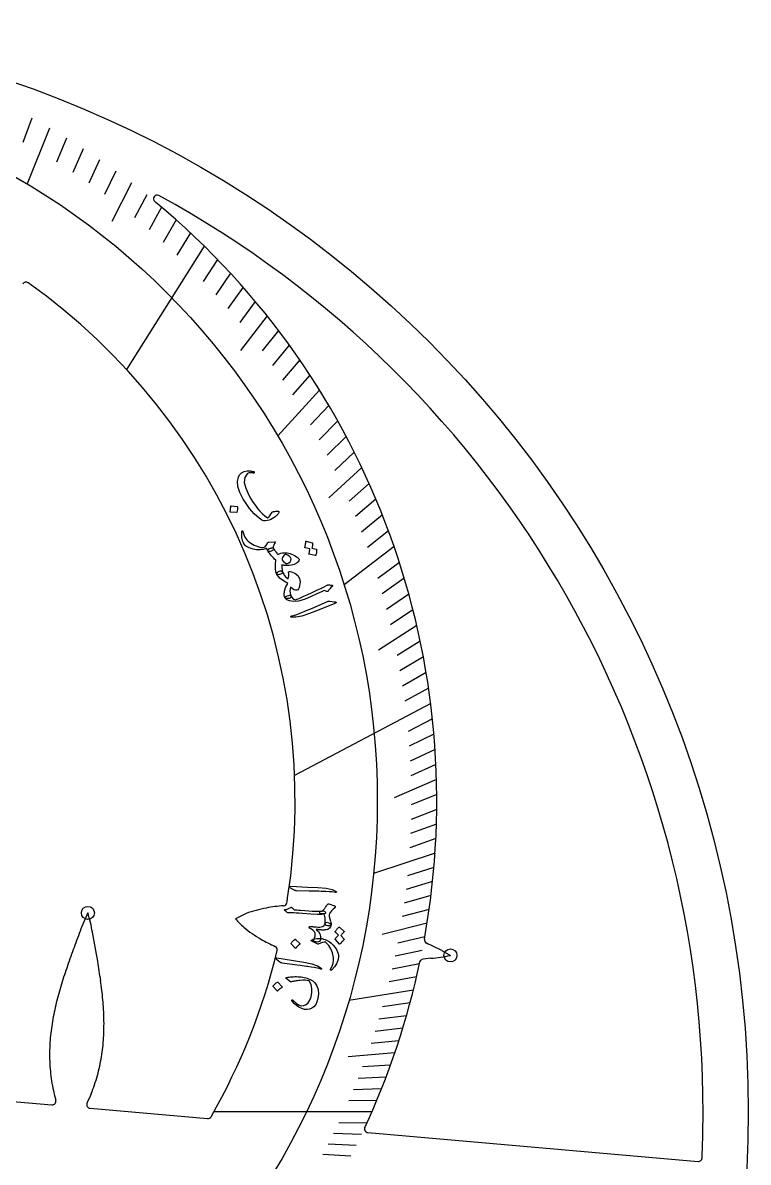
# Model space of a CAD drawing. Header units: millimetres. Extents: x -74 to 74, y -74 to 74.
# Drawn here: x 24.8 to 74.2, y -3.4 to 74.2 of the extents above; entities that cross this region are included whole.
import ezdxf

# ---------------------------------------------------------------- set-up
doc = ezdxf.new("R2010")
doc.units = ezdxf.units.MM
for name, color, linetype in [('CUT_INNER', 6, 'Continuous'), ('CUT_OUTER', 1, 'Continuous'), ('ENGRAVE', 7, 'Continuous'), ('ENGRAVE_FINE', 8, 'Continuous'), ('TEXT', 5, 'Continuous')]:
    doc.layers.add(name, color=color, linetype=linetype)

msp = doc.modelspace()

# ---------------------------------------------------------------- linework, layer by layer
at = {"layer": 'CUT_INNER'}
for points in [[(33.823, 62.064), (33.894, 62.005)], [(53.369, 11.01), (53.958, 10.677), (53.963, 10.675)], [(52.619, 10.476), (52.099, 10.421)], [(18.302, 1.226), (26.808, 0.482)], [(29.409, 0.254), (37.416, -0.446)], [(48.337, -1.402), (70.837, -3.37)]]:
    msp.add_lwpolyline(points, dxfattribs=at)
for centre, radius, start, end in [((33.982, 62.256), 0.25, 61.34766, 230.44922), ((0.001, 0), 71.176, 357.89099, 61.37281), ((0, 21.218), 53.032, 349.75346, 50.27439), ((25.056, 56.323), 0.25, 54.31641, 156.35978), ((0, 21.217), 43.38, 351.21192, 54.48181), ((43.345, 4.032), 10.056, 94.26367, 101.05153), ((42.573, 14.308), 0.25, 275.71162, 350.68359), ((16.345, 18.639), 26.833, 350.62421, 351.32035), ((39.377, 8.525), 11.302, 153.48144, 160.36407), ((18.42, 10.355), 11.311, 9.63331, 16.51716), ((43.349, 6.106), 8.128, 114.01426, 119.67647), ((43.114, 4.852), 9.206, 100.61914, 109.5011), ((46.458, 19.457), 9.51, 221.40204, 226.24056), ((45.649, 19.754), 9.198, 231.16366, 240.00315), ((118.267, -21.91), 95.856, 159.07611, 159.87819), ((-54.085, -3.972), 85.214, 9.62275, 10.97302), ((45.732, 19.701), 9.195, 239.38847, 246.20707), ((52.433, 11.739), 0.25, 169.63445, 244.61044), ((83.547, -9.244), 58.898, 159.82811, 161.12386), ((0.016, 21.211), 43.363, 330.22737, 346.3832), ((41.917, 11.061), 0.25, 346.46484, 64.95504), ((29.793, -36.525), 53.06, 63.619, 64.87037), ((-13.218, 2.948), 43.766, 7.89292, 9.63415), ((0.02, 21.212), 53.012, 335.17172, 348.0383), ((52.125, 10.172), 0.25, 96.05622, 167.87109), ((51.64, 21.745), 11.311, 274.96675, 281.85048), ((59.952, -1.186), 33.964, 161.10983, 163.34265), ((49.27, 2.009), 22.815, 163.33867, 166.63067), ((3.03, 5.196), 27.362, 5.14, 7.90107), ((43.74, 3.324), 17.131, 166.63465, 170.97787), ((10.844, 5.899), 19.517, 1.30743, 5.14009), ((15.018, 5.997), 15.342, 356.46192, 1.29896), ((40.691, 3.811), 14.043, 170.99084, 176.26072), ((39.087, 3.921), 12.436, 176.28105, 182.24824), ((17.268, 5.861), 13.088, 350.78617, 356.44463), ((38.394, 3.897), 11.742, 182.26699, 188.67722), ((18.341, 5.692), 12.002, 344.5452, 350.76481), ((18.765, 5.577), 11.562, 337.94302, 344.53515), ((37.985, 3.833), 11.328, 188.66731, 195.50247), ((26.83, 0.731), 0.25, 265.01379, 17.24993), ((92.729, -27.025), 69.274, 155.92428, 156.50784), ((29.431, 0.503), 0.25, 159.89406, 265), ((37.438, -0.197), 0.25, 265, 330.29297), ((48.359, -1.153), 0.25, 155.21619, 265), ((28.919, -1.154), 42.236, 357.31431, 358.01169), ((70.859, -3.121), 0.25, 265, 357.36328)]:
    msp.add_arc(centre, radius, start, end, dxfattribs=at)
at = {"layer": 'CUT_OUTER'}
msp.add_circle((0, 0), 74.25, dxfattribs=at)
at = {"layer": 'ENGRAVE'}
for points in [[(26.638, 67.075), (25.124, 63.261)], [(37.186, 59.028), (31.892, 50.624)], [(45.048, 49.202), (42.195, 46.086)], [(50.122, 38.545), (46.718, 35.927)], [(52.617, 27.841), (43.346, 22.936)], [(52.913, 17.65), (48.726, 16.254)], [(51.438, 8.312), (47.048, 7.603)], [(48.603, 0), (37.837, 0)]]:
    msp.add_lwpolyline(points, dxfattribs=at)
for centre, radius in [((0, 21.217), 48.979), ((29.264, 13.572), 0.446), ((53.963, 10.674), 0.446)]:
    msp.add_circle(centre, radius, dxfattribs=at)
at = {"layer": 'ENGRAVE_FINE'}
for points in [[(25.452, 67.743), (24.834, 66.1)], [(27.802, 66.378), (27.123, 64.755)], [(28.944, 65.655), (28.233, 64.043)], [(30.062, 64.906), (29.321, 63.306)], [(31.156, 64.133), (30.385, 62.545)], [(32.225, 63.336), (30.889, 60.709)], [(33.27, 62.516), (32.438, 60.953)], [(34.288, 61.674), (33.427, 60.125)], [(35.281, 60.812), (34.39, 59.277)], [(36.247, 59.929), (35.327, 58.409)], [(38.098, 58.109), (37.12, 56.619)], [(38.982, 57.174), (37.976, 55.699)], [(39.839, 56.222), (38.805, 54.764)], [(40.667, 55.256), (39.606, 53.814)], [(41.468, 54.276), (39.652, 51.9)], [(42.24, 53.283), (41.125, 51.876)], [(42.985, 52.278), (41.842, 50.889)], [(43.701, 51.263), (42.532, 49.892)], [(44.388, 50.237), (43.194, 48.885)], [(45.679, 48.159), (44.434, 46.846)], [(46.283, 47.109), (45.012, 45.816)], [(46.858, 46.052), (45.563, 44.78)], [(47.406, 44.99), (46.087, 43.738)], [(47.926, 43.923), (45.686, 41.87)], [(48.419, 42.852), (47.053, 41.643)], [(48.885, 41.778), (47.496, 40.591)], [(49.324, 40.702), (47.912, 39.537)], [(49.736, 39.624), (48.303, 38.482)], [(50.482, 37.465), (49.006, 36.37)], [(50.817, 36.386), (49.32, 35.315)], [(51.126, 35.309), (49.609, 34.261)], [(51.411, 34.232), (49.874, 33.209)], [(51.671, 33.158), (49.073, 31.491)], [(51.907, 32.087), (50.331, 31.114)], [(52.119, 31.02), (50.525, 30.071)], [(52.308, 29.956), (50.696, 29.033)], [(52.474, 28.896), (50.845, 27.999)], [(52.739, 26.792), (51.077, 25.948)], [(52.839, 25.748), (51.161, 24.931)], [(52.917, 24.711), (51.224, 23.92)], [(52.975, 23.68), (51.267, 22.916)], [(53.013, 22.656), (50.136, 21.426)], [(53.031, 21.639), (51.294, 20.93)], [(53.029, 20.63), (51.279, 19.949)], [(53.009, 19.628), (51.246, 18.976)], [(52.97, 18.635), (51.195, 18.011)], [(52.838, 16.674), (51.04, 16.107)], [(52.745, 15.707), (50.937, 15.168)], [(52.637, 14.748), (50.818, 14.239)], [(52.511, 13.8), (50.684, 13.319)], [(52.37, 12.861), (49.302, 12.107)], [(52.213, 11.931), (50.368, 11.509)], [(52.041, 11.011), (50.188, 10.619)], [(51.855, 10.101), (49.994, 9.739)], [(51.654, 9.202), (49.787, 8.869)], [(51.21, 7.433), (49.332, 7.161)], [(50.968, 6.565), (49.085, 6.322)], [(50.714, 5.707), (48.826, 5.494)], [(50.447, 4.859), (48.555, 4.677)], [(50.168, 4.022), (47.003, 3.769)], [(49.877, 3.196), (47.98, 3.075)], [(49.575, 2.381), (47.675, 2.29)], [(49.261, 1.577), (47.361, 1.516)], [(48.938, 0.783), (47.036, 0.752)], [(48.259, -0.772), (46.357, -0.742)], [(47.905, -1.533), (46.004, -1.472)], [(47.541, -2.283), (45.642, -2.192)], [(47.169, -3.023), (45.271, -2.901)]]:
    msp.add_lwpolyline(points, dxfattribs=at)
at = {"layer": 'TEXT'}
for points in [[(42.268, 40.871), (42.246, 40.825), (42.218, 40.781), (42.186, 40.736), (42.15, 40.693), (42.108, 40.651), (42.062, 40.609), (42.012, 40.569), (41.958, 40.529), (41.844, 40.458), (41.727, 40.4), (41.605, 40.353), (41.479, 40.319), (41.361, 40.3), (41.259, 40.299), (41.173, 40.316), (41.104, 40.35), (40.931, 40.48), (40.762, 40.623), (40.598, 40.781), (40.439, 40.953), (40.284, 41.139), (40.134, 41.34), (39.989, 41.555), (39.849, 41.785), (39.619, 42.234), (39.487, 42.633), (39.453, 42.984), (39.518, 43.289), (39.611, 43.452), (39.739, 43.575), (39.904, 43.659), (40.105, 43.703), (40.152, 43.706), (40.202, 43.706), (40.253, 43.705), (40.307, 43.7), (40.364, 43.693), (40.422, 43.684), (40.484, 43.672), (40.547, 43.658), (40.566, 43.652), (40.581, 43.643), (40.591, 43.631), (40.597, 43.615), (40.599, 43.604), (40.597, 43.592), (40.591, 43.58), (40.581, 43.568), (40.57, 43.559), (40.558, 43.554), (40.544, 43.553), (40.529, 43.556), (40.468, 43.568), (40.407, 43.576), (40.347, 43.58), (40.287, 43.578), (40.233, 43.571), (40.186, 43.556), (40.144, 43.534), (40.108, 43.506), (39.948, 43.25), (39.916, 42.922), (40.012, 42.519), (40.232, 42.041), (40.374, 41.788), (40.52, 41.553), (40.671, 41.335), (40.826, 41.134), (40.986, 40.949), (41.152, 40.781), (41.324, 40.629), (41.501, 40.494), (41.58, 40.552), (41.658, 40.637), (41.736, 40.749), (41.812, 40.888), (41.821, 40.896), (41.842, 40.905), (41.874, 40.915), (41.917, 40.927), (41.922, 40.927), (41.926, 40.927), (41.929, 40.928), (41.932, 40.928), (41.992, 40.94), (42.062, 40.948), (42.141, 40.952), (42.23, 40.953), (42.259, 40.949), (42.275, 40.933), (42.278, 40.907), (42.268, 40.871)], [(39.422, 41.286), (39.43, 41.283), (39.437, 41.278), (39.442, 41.269), (39.447, 41.258), (39.454, 41.163), (39.451, 41.069), (39.438, 40.976), (39.416, 40.884), (39.41, 40.873), (39.404, 40.866), (39.395, 40.863), (39.384, 40.863), (38.973, 40.892), (38.962, 40.895), (38.955, 40.903), (38.954, 40.916), (38.957, 40.934), (38.959, 40.949), (38.963, 40.973), (38.967, 41.006), (38.973, 41.047), (38.978, 41.097), (38.985, 41.157), (38.991, 41.227), (38.998, 41.306), (39, 41.317), (39.004, 41.324), (39.01, 41.327), (39.018, 41.327)], [(41.582, 38.849), (41.982, 38.862), (42.016, 38.859), (42.035, 38.85), (42.041, 38.836), (42.032, 38.817), (41.986, 38.756), (41.949, 38.699), (41.92, 38.648), (41.899, 38.601), (41.887, 38.554), (41.885, 38.507), (41.891, 38.46), (41.906, 38.413), (41.912, 38.364), (41.89, 38.317), (41.838, 38.273), (41.757, 38.233), (41.671, 38.205), (41.602, 38.2), (41.551, 38.216), (41.517, 38.254), (41.501, 38.287), (41.486, 38.322), (41.472, 38.357), (41.459, 38.394), (41.455, 38.399), (41.448, 38.403), (41.438, 38.404), (41.424, 38.404), (41.211, 38.342), (40.99, 38.315), (40.761, 38.321), (40.526, 38.362), (40.308, 38.425), (40.135, 38.501), (40.006, 38.589), (39.921, 38.691), (39.864, 38.796), (39.819, 38.896), (39.786, 38.99), (39.765, 39.079), (39.758, 39.124), (39.753, 39.173), (39.748, 39.226), (39.744, 39.282), (39.742, 39.343), (39.742, 39.407), (39.743, 39.474), (39.747, 39.546), (39.747, 39.564), (39.75, 39.578), (39.756, 39.59), (39.764, 39.598), (39.776, 39.607), (39.787, 39.611), (39.797, 39.612), (39.806, 39.608), (39.815, 39.601), (39.822, 39.593), (39.826, 39.582), (39.829, 39.569), (39.861, 39.428), (39.902, 39.302), (39.953, 39.19), (40.014, 39.093), (40.089, 39.002), (40.172, 38.918), (40.263, 38.84), (40.364, 38.769), (40.473, 38.703), (40.59, 38.643), (40.717, 38.588), (40.851, 38.539), (40.968, 38.508), (41.078, 38.491), (41.182, 38.487), (41.279, 38.497), (41.337, 38.53), (41.392, 38.59), (41.447, 38.678), (41.499, 38.794), (41.512, 38.815), (41.53, 38.832), (41.553, 38.843), (41.582, 38.849)], [(44.821, 38.37), (44.829, 38.367), (44.835, 38.36), (44.84, 38.35), (44.844, 38.337), (44.845, 38.286), (44.844, 38.236), (44.841, 38.186), (44.835, 38.137), (44.827, 38.089), (44.816, 38.041), (44.803, 37.993), (44.788, 37.945), (44.781, 37.934), (44.773, 37.928), (44.762, 37.925), (44.75, 37.925), (44.336, 38.019), (44.329, 38.023), (44.326, 38.032), (44.326, 38.045), (44.329, 38.063), (44.333, 38.076), (44.338, 38.096), (44.344, 38.124), (44.35, 38.159), (44.357, 38.202), (44.364, 38.253), (44.373, 38.312), (44.383, 38.38), (44.059, 38.451), (44.048, 38.456), (44.042, 38.465), (44.041, 38.479), (44.046, 38.498), (44.05, 38.514), (44.055, 38.539), (44.061, 38.573), (44.069, 38.616), (44.079, 38.669), (44.089, 38.732), (44.1, 38.805), (44.112, 38.889), (44.116, 38.898), (44.121, 38.904), (44.128, 38.906), (44.136, 38.904), (44.541, 38.808), (44.549, 38.804), (44.555, 38.797), (44.56, 38.788), (44.564, 38.775), (44.567, 38.732), (44.568, 38.69), (44.566, 38.648), (44.563, 38.606), (44.556, 38.565), (44.548, 38.525), (44.539, 38.485), (44.527, 38.446)], [(43.646, 37.676), (43.649, 37.67), (43.65, 37.664), (43.652, 37.658), (43.653, 37.653), (43.653, 37.648), (43.653, 37.643), (43.653, 37.638), (43.653, 37.633), (43.631, 37.569), (43.593, 37.51), (43.537, 37.455), (43.464, 37.405), (43.306, 37.327), (43.145, 37.275), (42.979, 37.248), (42.81, 37.246), (42.769, 37.249), (42.728, 37.252), (42.686, 37.257), (42.644, 37.263), (42.601, 37.27), (42.558, 37.278), (42.515, 37.287), (42.471, 37.297), (42.473, 37.223), (42.477, 37.151), (42.482, 37.083), (42.489, 37.017), (42.498, 36.955), (42.508, 36.896), (42.521, 36.84), (42.536, 36.788), (42.537, 36.766), (42.522, 36.743), (42.491, 36.72), (42.446, 36.696), (42.327, 36.645), (42.236, 36.619), (42.175, 36.619), (42.142, 36.643), (42.075, 36.828), (42.039, 37.053), (42.035, 37.318), (42.06, 37.625), (41.985, 37.695), (41.906, 37.776), (41.822, 37.866), (41.734, 37.966), (41.65, 38.067), (41.585, 38.149), (41.54, 38.213), (41.515, 38.258), (41.511, 38.284), (41.52, 38.312), (41.543, 38.342), (41.579, 38.373), (41.6, 38.389), (41.622, 38.402), (41.645, 38.414), (41.669, 38.423), (41.694, 38.432), (41.718, 38.439), (41.743, 38.446), (41.769, 38.452), (41.818, 38.457), (41.856, 38.453), (41.885, 38.44), (41.904, 38.418), (41.94, 38.361), (41.977, 38.306), (42.013, 38.253), (42.05, 38.202), (42.087, 38.152), (42.124, 38.103), (42.162, 38.055), (42.2, 38.008), (42.294, 38.055), (42.398, 38.089), (42.511, 38.111), (42.633, 38.12), (42.736, 38.117), (42.839, 38.106), (42.941, 38.087), (43.043, 38.061), (43.145, 38.027), (43.247, 37.984), (43.349, 37.932), (43.452, 37.872), (43.524, 37.821), (43.58, 37.772), (43.621, 37.723), (43.646, 37.676)], [(43.108, 37.7), (43.062, 37.8), (42.986, 37.883), (42.877, 37.948), (42.738, 37.995), (42.697, 37.996), (42.655, 37.976), (42.611, 37.935), (42.565, 37.872), (42.528, 37.798), (42.508, 37.728), (42.506, 37.662), (42.521, 37.6), (42.556, 37.539), (42.615, 37.481), (42.696, 37.428), (42.801, 37.377), (42.945, 37.439), (43.044, 37.513), (43.098, 37.6), (43.108, 37.7)], [(43.088, 35.188), (43.099, 35.12), (43.084, 35.068), (43.043, 35.029), (42.975, 35.006), (42.863, 34.993), (42.778, 34.998), (42.72, 35.02), (42.688, 35.058), (42.642, 35.265), (42.657, 35.493), (42.735, 35.745), (42.874, 36.019), (42.585, 36.205), (42.366, 36.37), (42.218, 36.516), (42.142, 36.643), (42.135, 36.693), (42.153, 36.742), (42.194, 36.79), (42.259, 36.838), (42.353, 36.88), (42.431, 36.886), (42.492, 36.855), (42.536, 36.788), (42.567, 36.723), (42.602, 36.661), (42.641, 36.601), (42.684, 36.544), (42.732, 36.489), (42.784, 36.436), (42.84, 36.386), (42.901, 36.338), (42.937, 36.436), (42.954, 36.545), (42.954, 36.667), (42.935, 36.8), (42.935, 36.813), (42.942, 36.824), (42.955, 36.832), (42.975, 36.839), (43.05, 36.843), (43.141, 36.825), (43.247, 36.785), (43.37, 36.722), (43.556, 36.567), (43.672, 36.373), (43.717, 36.141), (43.689, 35.872), (43.654, 35.751), (43.609, 35.66), (43.556, 35.6), (43.494, 35.57), (43.416, 35.572), (43.32, 35.606), (43.205, 35.673), (43.072, 35.773), (43.033, 35.657), (43.023, 35.521), (43.042, 35.365), (43.088, 35.188)], [(45.645, 35.934), (45.727, 35.926), (45.793, 35.92), (45.841, 35.916), (45.872, 35.915), (45.892, 35.912), (45.908, 35.906), (45.92, 35.895), (45.927, 35.881), (45.93, 35.862), (45.926, 35.845), (45.916, 35.83), (45.899, 35.815), (45.816, 35.746), (45.745, 35.672), (45.685, 35.594), (45.637, 35.511), (45.621, 35.487), (45.599, 35.475), (45.569, 35.474), (45.533, 35.484), (45.363, 35.542), (45.303, 35.516), (45.245, 35.49), (45.188, 35.464), (45.131, 35.439), (45.076, 35.414), (45.022, 35.389), (44.969, 35.365), (44.917, 35.341), (44.437, 35.121), (44.057, 34.961), (43.78, 34.859), (43.604, 34.816), (43.264, 34.801), (42.998, 34.837), (42.807, 34.922), (42.688, 35.058), (42.687, 35.063), (42.686, 35.067), (42.684, 35.071), (42.683, 35.076), (42.699, 35.11), (42.751, 35.145), (42.838, 35.181), (42.96, 35.219), (43.007, 35.23), (43.043, 35.228), (43.071, 35.214), (43.088, 35.188), (43.147, 35.084), (43.218, 35.003), (43.3, 34.948), (43.396, 34.916), (43.488, 34.95), (43.592, 34.99), (43.708, 35.037), (43.835, 35.092), (43.974, 35.153), (44.124, 35.221), (44.284, 35.295), (44.456, 35.376), (44.624, 35.454), (44.776, 35.524), (44.91, 35.588), (45.027, 35.644), (45.127, 35.692), (45.21, 35.732), (45.276, 35.763), (45.325, 35.785), (45.563, 35.913), (45.588, 35.923), (45.61, 35.929), (45.629, 35.933), (45.645, 35.934)], [(46.048, 34.787), (46.144, 34.767), (46.184, 34.739), (46.167, 34.704), (46.094, 34.663), (45.026, 34.237), (44.369, 33.98), (43.834, 33.811), (43.421, 33.728), (43.13, 33.731), (43.104, 33.74), (43.089, 33.749), (43.084, 33.76), (43.089, 33.772), (43.1, 33.784), (43.116, 33.794), (43.136, 33.804), (43.16, 33.812), (43.354, 33.869), (43.558, 33.938), (43.77, 34.019), (43.992, 34.113), (44.05, 34.137), (44.207, 34.202), (44.462, 34.309), (44.815, 34.459), (45.596, 34.801), (45.638, 34.816), (45.678, 34.826), (45.717, 34.829), (45.753, 34.828)], [(43.075, 15.267), (42.995, 15.321), (42.97, 15.358), (42.999, 15.381), (43.082, 15.387), (44.23, 15.337), (44.935, 15.307), (45.493, 15.249), (45.904, 15.159), (46.169, 15.036), (46.19, 15.018), (46.2, 15.002), (46.2, 14.99), (46.19, 14.981), (46.175, 14.974), (46.157, 14.971), (46.135, 14.97), (46.109, 14.973), (45.908, 15), (45.694, 15.019), (45.467, 15.031), (45.226, 15.036), (45.164, 15.038), (44.994, 15.043), (44.717, 15.05), (44.334, 15.061), (43.483, 15.079), (43.438, 15.083), (43.397, 15.091), (43.361, 15.103), (43.328, 15.119)], [(45.072, 13.564), (45.076, 13.618), (45.097, 13.659), (45.135, 13.684), (45.189, 13.696), (45.215, 13.7), (45.242, 13.714), (45.271, 13.736), (45.3, 13.767), (45.316, 13.787), (45.333, 13.809), (45.353, 13.834), (45.374, 13.86), (45.397, 13.888), (45.42, 13.919), (45.444, 13.952), (45.468, 13.987), (45.514, 14.053), (45.551, 14.105), (45.582, 14.143), (45.605, 14.166), (45.624, 14.181), (45.643, 14.19), (45.661, 14.192), (45.679, 14.188), (45.814, 14.147), (45.929, 14.107), (46.024, 14.069), (46.099, 14.032), (46.108, 14.024), (46.114, 14.013), (46.116, 13.998), (46.115, 13.981), (46.111, 13.96), (46.105, 13.943), (46.099, 13.93), (46.091, 13.922), (45.964, 13.821), (45.862, 13.723), (45.784, 13.629), (45.73, 13.538), (45.706, 13.441), (45.708, 13.321), (45.736, 13.177), (45.79, 13.008), (45.817, 12.926), (45.834, 12.856), (45.841, 12.799), (45.839, 12.753), (45.831, 12.732), (45.816, 12.716), (45.795, 12.705), (45.767, 12.698), (45.61, 12.688), (45.501, 12.707), (45.44, 12.754), (45.425, 12.829), (45.431, 12.906), (45.432, 12.985), (45.431, 13.066), (45.426, 13.15), (45.418, 13.236), (45.406, 13.323), (45.39, 13.412), (45.369, 13.504), (45.241, 13.498), (45.148, 13.505), (45.092, 13.528), (45.072, 13.564)], [(43.758, 13.75), (44.053, 13.729), (44.315, 13.712), (44.545, 13.699), (44.742, 13.69), (44.907, 13.685), (45.039, 13.684), (45.137, 13.687), (45.202, 13.693), (45.287, 13.705), (45.355, 13.699), (45.405, 13.675), (45.439, 13.635), (45.453, 13.589), (45.447, 13.551), (45.421, 13.521), (45.373, 13.498), (45.203, 13.473), (44.898, 13.469), (44.459, 13.486), (43.885, 13.525), (43.639, 13.547), (43.442, 13.563), (43.295, 13.573), (43.197, 13.578), (42.977, 13.567), (42.938, 13.567), (42.904, 13.572), (42.874, 13.581), (42.849, 13.594), (42.789, 13.643), (42.743, 13.681), (42.711, 13.709), (42.692, 13.725), (42.665, 13.757), (42.658, 13.781), (42.67, 13.797), (42.701, 13.805), (42.787, 13.814), (42.88, 13.84), (42.979, 13.883), (43.085, 13.942), (43.105, 13.952), (43.125, 13.955), (43.143, 13.951), (43.16, 13.938), (43.179, 13.919), (43.198, 13.902), (43.215, 13.885), (43.231, 13.869), (43.246, 13.855), (43.259, 13.841), (43.271, 13.829), (43.281, 13.818), (43.3, 13.801), (43.319, 13.788), (43.339, 13.78), (43.36, 13.777), (43.406, 13.775), (43.488, 13.77), (43.605, 13.761), (43.758, 13.75)], [(44.342, 12.607), (44.354, 12.626), (44.372, 12.638), (44.396, 12.643), (44.425, 12.643), (44.446, 12.642), (44.474, 12.64), (44.51, 12.637), (44.554, 12.634), (44.606, 12.631), (44.665, 12.626), (44.732, 12.622), (44.806, 12.617), (44.947, 12.609), (45.066, 12.61), (45.163, 12.62), (45.238, 12.639), (45.299, 12.668), (45.351, 12.71), (45.393, 12.763), (45.425, 12.829), (45.459, 12.89), (45.502, 12.924), (45.556, 12.932), (45.621, 12.913), (45.721, 12.866), (45.79, 12.825), (45.83, 12.788), (45.84, 12.757), (45.797, 12.623), (45.724, 12.521), (45.621, 12.451), (45.489, 12.413), (45.449, 12.409), (45.406, 12.406), (45.361, 12.403), (45.313, 12.402), (45.263, 12.401), (45.21, 12.403), (45.153, 12.407), (45.094, 12.413), (45.037, 12.42), (44.986, 12.425), (44.941, 12.43), (44.903, 12.434), (44.872, 12.437), (44.848, 12.439), (44.832, 12.441), (44.824, 12.442), (44.82, 12.443), (44.818, 12.442), (44.816, 12.441), (44.816, 12.439), (44.818, 12.436), (44.821, 12.432), (44.827, 12.427), (44.834, 12.421), (44.981, 12.296), (45.076, 12.145), (45.118, 11.969), (45.107, 11.768), (45.08, 11.687), (45.033, 11.63), (44.967, 11.596), (44.882, 11.586), (44.808, 11.592), (44.747, 11.607), (44.699, 11.63), (44.664, 11.661), (44.642, 11.694), (44.633, 11.725), (44.638, 11.752), (44.655, 11.777), (44.676, 11.797), (44.692, 11.816), (44.703, 11.832), (44.708, 11.847), (44.74, 11.978), (44.75, 12.094), (44.737, 12.195), (44.702, 12.281), (44.662, 12.335), (44.594, 12.396), (44.497, 12.465), (44.372, 12.54), (44.352, 12.553), (44.341, 12.569), (44.337, 12.586), (44.342, 12.607)], [(46.121, 12.261), (46.117, 12.268), (46.115, 12.277), (46.116, 12.288), (46.119, 12.301), (46.145, 12.344), (46.172, 12.385), (46.201, 12.425), (46.231, 12.463), (46.263, 12.499), (46.297, 12.534), (46.333, 12.568), (46.371, 12.601), (46.382, 12.606), (46.392, 12.608), (46.403, 12.605), (46.413, 12.598), (46.719, 12.304), (46.722, 12.297), (46.721, 12.287), (46.714, 12.276), (46.702, 12.263), (46.691, 12.254), (46.676, 12.239), (46.657, 12.218), (46.633, 12.192), (46.605, 12.159), (46.571, 12.12), (46.532, 12.074), (46.488, 12.023), (46.722, 11.788), (46.729, 11.778), (46.729, 11.767), (46.722, 11.754), (46.708, 11.741), (46.696, 11.729), (46.678, 11.711), (46.654, 11.686), (46.624, 11.654), (46.587, 11.615), (46.544, 11.568), (46.494, 11.513), (46.438, 11.45), (46.43, 11.444), (46.422, 11.442), (46.416, 11.444), (46.41, 11.451), (46.124, 11.752), (46.12, 11.759), (46.118, 11.768), (46.119, 11.778), (46.123, 11.791), (46.143, 11.828), (46.165, 11.864), (46.189, 11.897), (46.215, 11.93), (46.242, 11.96), (46.271, 11.99), (46.3, 12.018), (46.331, 12.044)], [(43.108, 11.459), (43.104, 11.465), (43.102, 11.474), (43.103, 11.484), (43.107, 11.496), (43.162, 11.573), (43.224, 11.644), (43.293, 11.709), (43.368, 11.767), (43.379, 11.772), (43.389, 11.773), (43.397, 11.77), (43.406, 11.763), (43.706, 11.478), (43.713, 11.468), (43.712, 11.458), (43.705, 11.446), (43.692, 11.434), (43.68, 11.424), (43.661, 11.407), (43.637, 11.384), (43.607, 11.355), (43.57, 11.319), (43.526, 11.276), (43.477, 11.226), (43.42, 11.169), (43.411, 11.161), (43.404, 11.158), (43.397, 11.16), (43.391, 11.166)], [(45.877, 9.683), (45.864, 9.671), (45.851, 9.662), (45.839, 9.657), (45.827, 9.656), (45.818, 9.657), (45.809, 9.662), (45.801, 9.669), (45.794, 9.679), (45.791, 9.688), (45.791, 9.7), (45.794, 9.712), (45.801, 9.727), (45.903, 9.934), (45.968, 10.137), (45.998, 10.335), (45.99, 10.529), (45.924, 10.841), (45.816, 11.117), (45.667, 11.356), (45.478, 11.56), (45.474, 11.563), (45.471, 11.565), (45.468, 11.568), (45.466, 11.569), (45.464, 11.571), (45.462, 11.572), (45.459, 11.573), (45.457, 11.574), (45.362, 11.579), (45.246, 11.557), (45.109, 11.509), (44.95, 11.437), (44.941, 11.435), (44.933, 11.434), (44.926, 11.435), (44.922, 11.438), (44.485, 11.671), (44.47, 11.689), (44.487, 11.712), (44.536, 11.739), (44.616, 11.771), (44.734, 11.807), (44.861, 11.828), (44.995, 11.836), (45.139, 11.829), (45.218, 11.817), (45.314, 11.791), (45.428, 11.752), (45.56, 11.698), (45.697, 11.622), (45.834, 11.515), (45.97, 11.376), (46.104, 11.205), (46.218, 11.027), (46.294, 10.86), (46.332, 10.706), (46.334, 10.564), (46.283, 10.325), (46.19, 10.098), (46.054, 9.884), (45.877, 9.683)], [(42.114, 10.386), (42.041, 10.449), (42.02, 10.489), (42.051, 10.508), (42.135, 10.505), (43.269, 10.325), (43.966, 10.214), (44.514, 10.092), (44.912, 9.956), (45.161, 9.804), (45.179, 9.783), (45.188, 9.767), (45.187, 9.754), (45.175, 9.746), (45.16, 9.742), (45.141, 9.74), (45.119, 9.742), (45.094, 9.748), (44.898, 9.797), (44.688, 9.841), (44.463, 9.879), (44.224, 9.911), (44.162, 9.921), (43.994, 9.945), (43.721, 9.984), (43.341, 10.038), (42.498, 10.153), (42.453, 10.163), (42.414, 10.175), (42.379, 10.191), (42.348, 10.211)], [(41.895, 8.561), (41.891, 8.568), (41.889, 8.576), (41.891, 8.586), (41.896, 8.598), (41.956, 8.671), (42.023, 8.736), (42.096, 8.795), (42.175, 8.847), (42.185, 8.851), (42.195, 8.851), (42.204, 8.848), (42.212, 8.841), (42.492, 8.537), (42.498, 8.527), (42.497, 8.516), (42.489, 8.505), (42.474, 8.495), (42.462, 8.485), (42.443, 8.47), (42.417, 8.449), (42.385, 8.422), (42.345, 8.39), (42.299, 8.35), (42.246, 8.304), (42.186, 8.252), (42.177, 8.245), (42.169, 8.243), (42.162, 8.245), (42.157, 8.251)], [(42.8, 9.165), (42.887, 9.18), (42.976, 9.193), (43.068, 9.205), (43.164, 9.214), (43.263, 9.221), (43.365, 9.225), (43.472, 9.225), (43.583, 9.222), (43.692, 9.216), (43.799, 9.205), (43.904, 9.189), (44.006, 9.169), (44.107, 9.143), (44.206, 9.113), (44.303, 9.077), (44.399, 9.037), (44.497, 8.986), (44.585, 8.93), (44.663, 8.867), (44.73, 8.799), (44.869, 8.59), (44.95, 8.342), (44.971, 8.057), (44.933, 7.733), (44.871, 7.509), (44.782, 7.324), (44.667, 7.176), (44.527, 7.068), (44.37, 7.004), (44.202, 6.979), (44.023, 6.993), (43.834, 7.047), (43.643, 7.136), (43.47, 7.251), (43.313, 7.391), (43.173, 7.557), (43.158, 7.58), (43.153, 7.601), (43.155, 7.618), (43.167, 7.631), (43.185, 7.641), (43.206, 7.639), (43.229, 7.625), (43.255, 7.599), (43.441, 7.419), (43.622, 7.302), (43.8, 7.246), (43.974, 7.254), (44.131, 7.319), (44.267, 7.44), (44.38, 7.616), (44.47, 7.847), (44.527, 8.142), (44.527, 8.419), (44.47, 8.678), (44.356, 8.917), (44.351, 8.923), (44.343, 8.928), (44.332, 8.933), (44.318, 8.937), (44.203, 8.962), (44.065, 8.975), (43.904, 8.975), (43.719, 8.964), (43.625, 8.955), (43.538, 8.945), (43.456, 8.935), (43.381, 8.925), (43.312, 8.914), (43.249, 8.901), (43.194, 8.887), (43.145, 8.873), (43.12, 8.866), (43.098, 8.865), (43.079, 8.868), (43.063, 8.877), (42.769, 9.103), (42.753, 9.121), (42.753, 9.137), (42.769, 9.152), (42.8, 9.165)]]:
    msp.add_lwpolyline(points, close=True, dxfattribs=at)

doc.saveas('drawing.dxf')
